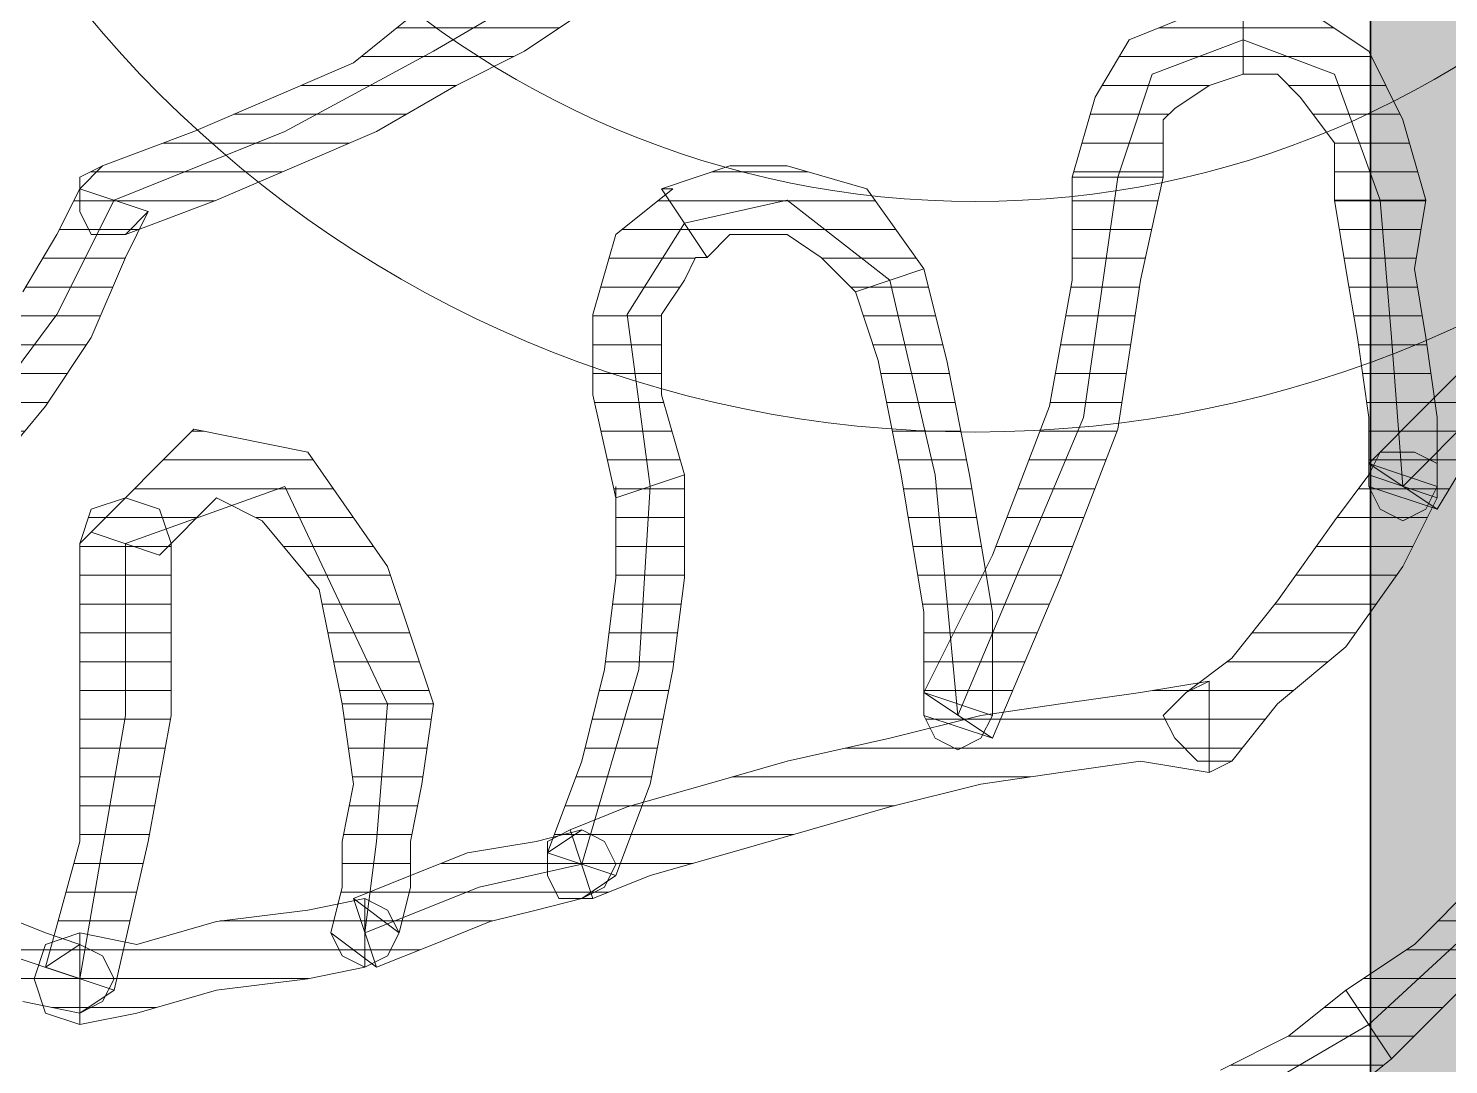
# Model space of a CAD drawing. Header units: centimetres. Extents: x 54005 to 61405, y 90310 to 94744.
# Drawn here: x 56534.83 to 56540.99, y 91810.22 to 91814.72 of the extents above; entities that cross this region are included whole.
import ezdxf

# ---------------------------------------------------------------- set-up
doc = ezdxf.new("R2010")
doc.units = ezdxf.units.CM
doc.header["$LTSCALE"] = 25
doc.linetypes.add('DASHDOT2', pattern=[0.5, 0.25, -0.125, 0, -0.125])
doc.layers.get('0').update_dxf_attribs({"lineweight": 0})
doc.layers.add('BA_axis', color=5, linetype='DASHDOT2')
doc.layers.add('OC-Mutfak_Ekipman', color=252, linetype='Continuous')
pattern_1 = [(360, (-5108.51305, -673.59423), (1e-16, 0.125), [25])]

# ---------------------------------------------------------------- blocks, each defined once
blk = doc.blocks.new('salatabar')
at = {"layer": 'OC-Mutfak_Ekipman'}
h = blk.add_hatch(color=256, dxfattribs=at)
h.dxf.hatch_style = 1
h.paths.add_polyline_path([(93530.0331, -81107.4937, 0.414212), (93531.0331, -81108.4938, 0.41421), (93532.0331, -81107.4939), (93532.0447, -80959.4939, 0.414217), (93531.0448, -80958.4938, 0.414216), (93530.0447, -80959.4937)])
h.paths.add_polyline_path([(93522.0331, -81107.4932, 0.414217), (93523.0331, -81108.4933, 0.414216), (93524.0331, -81107.4933), (93524.0447, -80959.4933, 0.414212), (93523.0448, -80958.4933, 0.41421), (93522.0447, -80959.4932)])
h.paths.add_polyline_path([(93514.0331, -81107.4927, 0.414217), (93515.0331, -81108.4927, 0.41421), (93516.0331, -81107.4928), (93516.0447, -80959.4928, 0.414217), (93515.0448, -80958.4927, 0.41421), (93514.0447, -80959.4927)])
h.paths.add_polyline_path([(93508.0447, -80959.4923, 0.414217), (93507.0448, -80958.4922, 0.41421), (93506.0447, -80959.4921), (93506.0331, -81107.4921, 0.414217), (93507.0331, -81108.4922, 0.41421), (93508.0331, -81107.4923)])
h.paths.add_polyline_path([(93498.0331, -81107.4916, 0.414217), (93499.0331, -81108.4917, 0.41421), (93500.0331, -81107.4918), (93500.0447, -80959.4918, 0.414217), (93499.0448, -80958.4917, 0.41421), (93498.0447, -80959.4916)])
for p, q in [((93508.0447, -80959.4923), (93508.0331, -81107.4923)), ((93508.0331, -81107.4923), (93508.0447, -80959.4923))]:
    blk.add_line(p, q, dxfattribs=at)
blk = doc.blocks.new('by')
at = {"ltscale": 30}
h = blk.add_hatch(dxfattribs=at)
h.set_pattern_fill('DC_LINES', color=256, scale=0.1, style=0)
h.set_pattern_definition(pattern_1)
edge = h.paths.add_edge_path(flags=0)
edge.add_line((6359.6404, 2244.8748), (6359.5905, 2244.8748))
edge.add_line((6359.5905, 2244.8748), (6359.3933, 2244.7258))
edge.add_line((6359.3933, 2244.7258), (6359.2448, 2244.6265))
edge.add_line((6359.2448, 2244.6265), (6358.8982, 2244.4279))
edge.add_line((6358.8982, 2244.4279), (6358.5525, 2244.2788))
edge.add_line((6358.5525, 2244.2788), (6358.2058, 2244.0802))
edge.add_line((6358.2058, 2244.0802), (6357.8591, 2243.8814))
edge.add_line((6357.8591, 2243.8814), (6357.5622, 2243.7324))
edge.add_line((6357.5622, 2243.7324), (6357.3152, 2243.5337))
edge.add_line((6357.3152, 2243.5337), (6357.1169, 2243.8317))
edge.add_line((6357.1169, 2243.8317), (6357.365, 2244.0304))
edge.add_line((6357.365, 2244.0304), (6357.7605, 2244.1795))
edge.add_line((6357.7605, 2244.1795), (6358.1072, 2244.3781))
edge.add_line((6358.1072, 2244.3781), (6358.4529, 2244.5769))
edge.add_line((6358.4529, 2244.5769), (6358.7995, 2244.7258))
edge.add_line((6358.7995, 2244.7258), (6359.0466, 2244.9246))
edge.add_line((6359.0466, 2244.9246), (6359.2937, 2245.0239))
edge.add_line((6359.2937, 2245.0239), (6359.3933, 2245.0736))
edge.add_line((6359.3933, 2245.0736), (6359.3435, 2245.0736))
h = blk.add_hatch(dxfattribs=at)
h.set_pattern_fill('DC_LINES', color=256, scale=0.1, style=0)
h.set_pattern_definition(pattern_1)
edge = h.paths.add_edge_path(flags=0)
edge.add_line((6357.3152, 2243.5337), (6357.0183, 2243.335))
edge.add_line((6357.0183, 2243.335), (6356.7214, 2243.0369))
edge.add_line((6356.7214, 2243.0369), (6356.4245, 2242.6395))
edge.add_line((6356.4245, 2242.6395), (6356.0779, 2242.2422))
edge.add_line((6356.0779, 2242.2422), (6355.7322, 2241.8447))
edge.add_line((6355.7322, 2241.8447), (6355.3855, 2241.497))
edge.add_line((6355.3855, 2241.497), (6355.1384, 2241.2487))
edge.add_line((6355.1384, 2241.2487), (6354.99, 2241.0499))
edge.add_line((6354.99, 2241.0499), (6354.7917, 2241.348))
edge.add_line((6354.7917, 2241.348), (6354.9402, 2241.4473))
edge.add_line((6354.9402, 2241.4473), (6355.1872, 2241.6958))
edge.add_line((6355.1872, 2241.6958), (6355.4353, 2242.0435))
edge.add_line((6355.4353, 2242.0435), (6355.781, 2242.4409))
edge.add_line((6355.781, 2242.4409), (6356.1277, 2242.8383))
edge.add_line((6356.1277, 2242.8383), (6356.5232, 2243.2356))
edge.add_line((6356.5232, 2243.2356), (6356.82, 2243.5337))
edge.add_line((6356.82, 2243.5337), (6357.1169, 2243.8317))
h = blk.add_hatch(dxfattribs=at)
h.set_pattern_fill('DC_LINES', color=256, scale=0.1, style=0)
h.set_pattern_definition(pattern_1)
edge = h.paths.add_edge_path(flags=0)
edge.add_line((6361.57, 2243.4343), (6361.8171, 2243.484))
edge.add_line((6361.8171, 2243.484), (6362.2136, 2243.5337))
edge.add_line((6362.2136, 2243.5337), (6362.5593, 2243.6331))
edge.add_line((6362.5593, 2243.6331), (6362.8064, 2243.6827))
edge.add_line((6362.8064, 2243.6827), (6362.8064, 2243.2854))
edge.add_line((6362.8064, 2243.2854), (6362.5593, 2243.335))
edge.add_line((6362.5593, 2243.335), (6362.2136, 2243.2356))
edge.add_line((6362.2136, 2243.2356), (6361.8171, 2243.186))
edge.add_line((6361.8171, 2243.186), (6361.57, 2243.1362))
h = blk.add_hatch(dxfattribs=at)
h.set_pattern_fill('DC_LINES', color=256, scale=0.1, style=0)
h.set_pattern_definition(pattern_1)
edge = h.paths.add_edge_path(flags=0)
edge.add_line((6362.6579, 2243.5337), (6362.8064, 2243.6331))
edge.add_line((6362.8064, 2243.6331), (6363.0544, 2243.5833))
edge.add_line((6363.0544, 2243.5833), (6363.3015, 2243.484))
edge.add_line((6363.3015, 2243.484), (6363.4997, 2243.3847))
edge.add_line((6363.4997, 2243.3847), (6363.7468, 2243.2356))
edge.add_line((6363.7468, 2243.2356), (6363.6482, 2242.9376))
edge.add_line((6363.6482, 2242.9376), (6363.4001, 2243.0866))
edge.add_line((6363.4001, 2243.0866), (6363.2029, 2243.186))
edge.add_line((6363.2029, 2243.186), (6362.9548, 2243.2854))
edge.add_line((6362.9548, 2243.2854), (6362.8064, 2243.335))
edge.add_line((6362.8064, 2243.335), (6362.9548, 2243.4343))
edge.add_line((6362.9548, 2243.4343), (6362.8064, 2243.335))
edge.add_line((6362.8064, 2243.335), (6362.7077, 2243.3847))
edge.add_line((6362.7077, 2243.3847), (6362.6579, 2243.484))
edge.add_line((6362.6579, 2243.484), (6362.7077, 2243.5833))
edge.add_line((6362.7077, 2243.5833), (6362.8064, 2243.6331))
h = blk.add_hatch(dxfattribs=at)
h.set_pattern_fill('DC_LINES', color=256, scale=0.1, style=0)
h.set_pattern_definition(pattern_1)
edge = h.paths.add_edge_path(flags=0)
edge.add_line((6362.4607, 2241.6461), (6362.4109, 2241.5964))
edge.add_line((6362.4109, 2241.5964), (6362.4109, 2241.8944))
edge.add_line((6362.4109, 2241.8944), (6362.4109, 2242.3415))
edge.add_line((6362.4109, 2242.3415), (6362.5095, 2242.888))
edge.add_line((6362.5095, 2242.888), (6362.6579, 2243.5337))
edge.add_line((6362.6579, 2243.5337), (6362.9548, 2243.4343))
edge.add_line((6362.9548, 2243.4343), (6362.8064, 2242.888))
edge.add_line((6362.8064, 2242.888), (6362.8064, 2242.3415))
edge.add_line((6362.8064, 2242.3415), (6362.8064, 2241.8944))
edge.add_line((6362.8064, 2241.8944), (6362.8064, 2241.5964))
edge.add_line((6362.8064, 2241.5964), (6362.7575, 2241.5468))
edge.add_line((6362.7575, 2241.5468), (6362.8064, 2241.5964))
edge.add_line((6362.8064, 2241.5964), (6362.7575, 2241.4473))
edge.add_line((6362.7575, 2241.4473), (6362.6091, 2241.3977))
edge.add_line((6362.6091, 2241.3977), (6362.4607, 2241.4473))
edge.add_line((6362.4607, 2241.4473), (6362.4109, 2241.5964))
h = blk.add_hatch(dxfattribs=at)
h.set_pattern_fill('DC_LINES', color=256, scale=0.1, style=0)
h.set_pattern_definition(pattern_1)
edge = h.paths.add_edge_path(flags=0)
edge.add_line((6360.4812, 2243.0369), (6360.6296, 2243.1362))
edge.add_line((6360.6296, 2243.1362), (6360.8279, 2243.186))
edge.add_line((6360.8279, 2243.186), (6361.0261, 2243.2356))
edge.add_line((6361.0261, 2243.2356), (6361.2732, 2243.335))
edge.add_line((6361.2732, 2243.335), (6361.5202, 2243.4343))
edge.add_line((6361.5202, 2243.4343), (6361.6198, 2243.1362))
edge.add_line((6361.6198, 2243.1362), (6361.3718, 2243.0369))
edge.add_line((6361.3718, 2243.0369), (6361.1247, 2242.9376))
edge.add_line((6361.1247, 2242.9376), (6360.8279, 2242.888))
edge.add_line((6360.8279, 2242.888), (6360.6296, 2242.8383))
edge.add_line((6360.6296, 2242.8383), (6360.778, 2242.9376))
edge.add_line((6360.778, 2242.9376), (6360.6296, 2242.8383))
edge.add_line((6360.6296, 2242.8383), (6360.531, 2242.888))
edge.add_line((6360.531, 2242.888), (6360.4812, 2242.9873))
edge.add_line((6360.4812, 2242.9873), (6360.531, 2243.0866))
edge.add_line((6360.531, 2243.0866), (6360.6296, 2243.1362))
h = blk.add_hatch(dxfattribs=at)
h.set_pattern_fill('DC_LINES', color=256, scale=0.1, style=0)
h.set_pattern_definition(pattern_1)
edge = h.paths.add_edge_path(flags=0)
edge.add_line((6361.5202, 2243.4343), (6361.7185, 2243.2854))
edge.add_line((6361.7185, 2243.2854), (6361.6687, 2243.0866))
edge.add_line((6361.6687, 2243.0866), (6361.6687, 2242.888))
edge.add_line((6361.6687, 2242.888), (6361.6198, 2242.6395))
edge.add_line((6361.6198, 2242.6395), (6361.6687, 2242.2918))
edge.add_line((6361.6687, 2242.2918), (6361.2732, 2242.2918))
edge.add_line((6361.2732, 2242.2918), (6361.323, 2242.6395))
edge.add_line((6361.323, 2242.6395), (6361.3718, 2242.888))
edge.add_line((6361.3718, 2242.888), (6361.3718, 2243.0866))
edge.add_line((6361.3718, 2243.0866), (6361.4216, 2243.2854))
edge.add_line((6361.4216, 2243.2854), (6361.6198, 2243.1362))
edge.add_line((6361.6198, 2243.1362), (6361.4216, 2243.2854))
edge.add_line((6361.4216, 2243.2854), (6361.4714, 2243.3847))
edge.add_line((6361.4714, 2243.3847), (6361.57, 2243.4343))
edge.add_line((6361.57, 2243.4343), (6361.6687, 2243.3847))
edge.add_line((6361.6687, 2243.3847), (6361.7185, 2243.2854))
h = blk.add_hatch(dxfattribs=at)
h.set_pattern_fill('DC_LINES', color=256, scale=0.1, style=0)
h.set_pattern_definition(pattern_1)
edge = h.paths.add_edge_path(flags=0)
edge.add_line((6360.6794, 2242.8383), (6360.4323, 2242.7389))
edge.add_line((6360.4323, 2242.7389), (6360.0857, 2242.6395))
edge.add_line((6360.0857, 2242.6395), (6359.739, 2242.5402))
edge.add_line((6359.739, 2242.5402), (6359.2937, 2242.4409))
edge.add_line((6359.2937, 2242.4409), (6358.8982, 2242.3415))
edge.add_line((6358.8982, 2242.3415), (6358.5525, 2242.2918))
edge.add_line((6358.5525, 2242.2918), (6358.2058, 2242.2422))
edge.add_line((6358.2058, 2242.2422), (6357.9089, 2242.1925))
edge.add_line((6357.9089, 2242.1925), (6357.9089, 2242.5899))
edge.add_line((6357.9089, 2242.5899), (6358.2058, 2242.5402))
edge.add_line((6358.2058, 2242.5402), (6358.5525, 2242.5899))
edge.add_line((6358.5525, 2242.5899), (6358.8982, 2242.6395))
edge.add_line((6358.8982, 2242.6395), (6359.2937, 2242.7389))
edge.add_line((6359.2937, 2242.7389), (6359.6404, 2242.8383))
edge.add_line((6359.6404, 2242.8383), (6359.987, 2242.9376))
edge.add_line((6359.987, 2242.9376), (6360.3327, 2243.0369))
edge.add_line((6360.3327, 2243.0369), (6360.5808, 2243.1362))
h = blk.add_hatch(dxfattribs=at)
h.set_pattern_fill('DC_LINES', color=256, scale=0.1, style=0)
h.set_pattern_definition(pattern_1)
edge = h.paths.add_edge_path(flags=0)
edge.add_line((6360.1843, 2241.2984), (6360.1843, 2241.348))
edge.add_line((6360.1843, 2241.348), (6360.1843, 2241.7454))
edge.add_line((6360.1843, 2241.7454), (6360.2341, 2242.1428))
edge.add_line((6360.2341, 2242.1428), (6360.3327, 2242.6395))
edge.add_line((6360.3327, 2242.6395), (6360.4812, 2243.0369))
edge.add_line((6360.4812, 2243.0369), (6360.778, 2242.9376))
edge.add_line((6360.778, 2242.9376), (6360.6296, 2242.5402))
edge.add_line((6360.6296, 2242.5402), (6360.531, 2242.1428))
edge.add_line((6360.531, 2242.1428), (6360.4812, 2241.7454))
edge.add_line((6360.4812, 2241.7454), (6360.4812, 2241.348))
edge.add_line((6360.4812, 2241.348), (6360.4812, 2241.3977))
h = blk.add_hatch(dxfattribs=at)
h.set_pattern_fill('DC_LINES', color=256, scale=0.1, style=0)
h.set_pattern_definition(pattern_1)
edge = h.paths.add_edge_path(flags=0)
edge.add_line((6357.9089, 2242.1925), (6358.0075, 2242.2422))
edge.add_line((6358.0075, 2242.2422), (6357.8103, 2242.0932))
edge.add_line((6357.8103, 2242.0932), (6357.612, 2241.8447))
edge.add_line((6357.612, 2241.8447), (6357.365, 2241.497))
edge.add_line((6357.365, 2241.497), (6357.2165, 2241.2984))
edge.add_line((6357.2165, 2241.2984), (6356.9197, 2241.3977))
edge.add_line((6356.9197, 2241.3977), (6357.0681, 2241.6958))
edge.add_line((6357.0681, 2241.6958), (6357.3152, 2242.0435))
edge.add_line((6357.3152, 2242.0435), (6357.612, 2242.2918))
edge.add_line((6357.612, 2242.2918), (6357.8103, 2242.5402))
edge.add_line((6357.8103, 2242.5402), (6357.9089, 2242.5899))
edge.add_line((6357.9089, 2242.5899), (6357.8103, 2242.5402))
edge.add_line((6357.8103, 2242.5402), (6357.9587, 2242.5402))
edge.add_line((6357.9587, 2242.5402), (6358.0573, 2242.4409))
edge.add_line((6358.0573, 2242.4409), (6358.1072, 2242.3415))
edge.add_line((6358.1072, 2242.3415), (6358.0075, 2242.2422))
h = blk.add_hatch(dxfattribs=at)
h.set_pattern_fill('DC_LINES', color=256, scale=0.1, style=0)
h.set_pattern_definition(pattern_1)
edge = h.paths.add_edge_path(flags=0)
edge.add_line((6358.8484, 2242.4409), (6359.1452, 2242.3415))
edge.add_line((6359.1452, 2242.3415), (6359.1452, 2241.8944))
edge.add_line((6359.1452, 2241.8944), (6359.2448, 2241.2984))
edge.add_line((6359.2448, 2241.2984), (6359.3435, 2240.8016))
edge.add_line((6359.3435, 2240.8016), (6359.4421, 2240.5036))
edge.add_line((6359.4421, 2240.5036), (6359.1452, 2240.4043))
edge.add_line((6359.1452, 2240.4043), (6359.0466, 2240.8016))
edge.add_line((6359.0466, 2240.8016), (6358.948, 2241.2984))
edge.add_line((6358.948, 2241.2984), (6358.8484, 2241.8944))
edge.add_line((6358.8484, 2241.8944), (6358.8484, 2242.3415))
edge.add_line((6358.8484, 2242.3415), (6359.1452, 2242.2422))
edge.add_line((6359.1452, 2242.2422), (6358.8484, 2242.3415))
edge.add_line((6358.8484, 2242.3415), (6358.8982, 2242.4409))
edge.add_line((6358.8982, 2242.4409), (6358.9978, 2242.4906))
edge.add_line((6358.9978, 2242.4906), (6359.0964, 2242.4409))
edge.add_line((6359.0964, 2242.4409), (6359.1452, 2242.3415))
h = blk.add_hatch(dxfattribs=at)
h.set_pattern_fill('DC_LINES', color=256, scale=0.1, style=0)
h.set_pattern_definition(pattern_1)
edge = h.paths.add_edge_path(flags=0)
edge.add_line((6358.1072, 2240.0069), (6358.2058, 2240.4539))
edge.add_line((6358.2058, 2240.4539), (6358.3044, 2241.0997))
edge.add_line((6358.3044, 2241.0997), (6358.5525, 2241.7454))
edge.add_line((6358.5525, 2241.7454), (6358.8484, 2242.4409))
edge.add_line((6358.8484, 2242.4409), (6359.1452, 2242.2422))
edge.add_line((6359.1452, 2242.2422), (6358.8484, 2241.6461))
edge.add_line((6358.8484, 2241.6461), (6358.6013, 2241.0003))
edge.add_line((6358.6013, 2241.0003), (6358.5027, 2240.4539))
edge.add_line((6358.5027, 2240.4539), (6358.5027, 2240.0069))
h = blk.add_hatch(dxfattribs=at)
h.set_pattern_fill('DC_LINES', color=256, scale=0.1, style=0)
h.set_pattern_definition(pattern_1)
edge = h.paths.add_edge_path(flags=0)
edge.add_line((6364.489, 2242.3912), (6364.489, 2242.0932))
edge.add_line((6364.489, 2242.0932), (6364.2419, 2241.8944))
edge.add_line((6364.2419, 2241.8944), (6363.9939, 2241.6958))
edge.add_line((6363.9939, 2241.6958), (6363.697, 2241.4473))
edge.add_line((6363.697, 2241.4473), (6363.4997, 2241.0997))
edge.add_line((6363.4997, 2241.0997), (6363.2517, 2240.8016))
edge.add_line((6363.2517, 2240.8016), (6363.0544, 2240.5036))
edge.add_line((6363.0544, 2240.5036), (6362.906, 2240.2552))
edge.add_line((6362.906, 2240.2552), (6362.8064, 2240.0565))
edge.add_line((6362.8064, 2240.0565), (6362.5095, 2240.1558))
edge.add_line((6362.5095, 2240.1558), (6362.6091, 2240.3546))
edge.add_line((6362.6091, 2240.3546), (6362.7575, 2240.7023))
edge.add_line((6362.7575, 2240.7023), (6362.9548, 2241.0003))
edge.add_line((6362.9548, 2241.0003), (6363.2029, 2241.2984))
edge.add_line((6363.2029, 2241.2984), (6363.4997, 2241.6461))
edge.add_line((6363.4997, 2241.6461), (6363.7966, 2241.8944))
edge.add_line((6363.7966, 2241.8944), (6364.0437, 2242.1925))
edge.add_line((6364.0437, 2242.1925), (6364.3904, 2242.3912))
edge.add_line((6364.3904, 2242.3912), (6364.3904, 2242.0932))
edge.add_line((6364.3904, 2242.0932), (6364.3904, 2242.3912))
edge.add_line((6364.3904, 2242.3912), (6364.5388, 2242.3912))
edge.add_line((6364.5388, 2242.3912), (6364.5876, 2242.2918))
edge.add_line((6364.5876, 2242.2918), (6364.5876, 2242.1428))
edge.add_line((6364.5876, 2242.1428), (6364.489, 2242.0932))
h = blk.add_hatch(dxfattribs=at)
h.set_pattern_fill('DC_LINES', color=256, scale=0.1, style=0)
h.set_pattern_definition(pattern_1)
edge = h.paths.add_edge_path(flags=0)
edge.add_line((6361.6687, 2242.2918), (6361.7683, 2241.7951))
edge.add_line((6361.7683, 2241.7951), (6362.0154, 2241.497))
edge.add_line((6362.0154, 2241.497), (6362.2136, 2241.3977))
edge.add_line((6362.2136, 2241.3977), (6362.4607, 2241.6461))
edge.add_line((6362.4607, 2241.6461), (6362.7575, 2241.5468))
edge.add_line((6362.7575, 2241.5468), (6362.3122, 2241.0997))
edge.add_line((6362.3122, 2241.0997), (6361.8171, 2241.199))
edge.add_line((6361.8171, 2241.199), (6361.4714, 2241.6958))
edge.add_line((6361.4714, 2241.6958), (6361.2732, 2242.2918))
h = blk.add_hatch(dxfattribs=at)
h.set_pattern_fill('DC_LINES', color=256, scale=0.1, style=0)
h.set_pattern_definition(pattern_1)
edge = h.paths.add_edge_path(flags=0)
edge.add_line((6354.7917, 2240.3048), (6355.0886, 2240.3048))
edge.add_line((6355.0886, 2240.3048), (6355.3855, 2240.3546))
edge.add_line((6355.3855, 2240.3546), (6355.6325, 2240.4539))
edge.add_line((6355.6325, 2240.4539), (6355.9792, 2240.6029))
edge.add_line((6355.9792, 2240.6029), (6356.2263, 2240.8016))
edge.add_line((6356.2263, 2240.8016), (6356.5232, 2241.0499))
edge.add_line((6356.5232, 2241.0499), (6356.7712, 2241.199))
edge.add_line((6356.7712, 2241.199), (6356.9197, 2241.4473))
edge.add_line((6356.9197, 2241.4473), (6357.2165, 2241.2487))
edge.add_line((6357.2165, 2241.2487), (6356.9685, 2241.0003))
edge.add_line((6356.9685, 2241.0003), (6356.7214, 2240.7519))
edge.add_line((6356.7214, 2240.7519), (6356.4245, 2240.5036))
edge.add_line((6356.4245, 2240.5036), (6356.0779, 2240.3048))
edge.add_line((6356.0779, 2240.3048), (6355.7322, 2240.1558))
edge.add_line((6355.7322, 2240.1558), (6355.3855, 2240.0565))
edge.add_line((6355.3855, 2240.0565), (6355.0886, 2240.0069))
edge.add_line((6355.0886, 2240.0069), (6354.7917, 2240.0069))
h = blk.add_hatch(dxfattribs=at)
h.set_pattern_fill('DC_LINES', color=256, scale=0.1, style=0)
h.set_pattern_definition(pattern_1)
edge = h.paths.add_edge_path(flags=0)
edge.add_line((6356.9197, 2241.4473), (6357.2165, 2241.348))
edge.add_line((6357.2165, 2241.348), (6357.2165, 2241.0499))
edge.add_line((6357.2165, 2241.0499), (6357.2654, 2240.7023))
edge.add_line((6357.2654, 2240.7023), (6357.3152, 2240.4043))
edge.add_line((6357.3152, 2240.4043), (6357.365, 2240.1062))
edge.add_line((6357.365, 2240.1062), (6356.9685, 2240.1062))
edge.add_line((6356.9685, 2240.1062), (6357.0183, 2240.4043))
edge.add_line((6357.0183, 2240.4043), (6356.9685, 2240.7023))
edge.add_line((6356.9685, 2240.7023), (6356.9197, 2241.0499))
edge.add_line((6356.9197, 2241.0499), (6356.9197, 2241.348))
edge.add_line((6356.9197, 2241.348), (6357.2165, 2241.2487))
edge.add_line((6357.2165, 2241.2487), (6356.9197, 2241.348))
edge.add_line((6356.9197, 2241.348), (6356.9685, 2241.4473))
edge.add_line((6356.9685, 2241.4473), (6357.0681, 2241.497))
edge.add_line((6357.0681, 2241.497), (6357.1667, 2241.4473))
edge.add_line((6357.1667, 2241.4473), (6357.2165, 2241.348))
h = blk.add_hatch(dxfattribs=at)
h.set_pattern_fill('DC_LINES', color=256, scale=0.1, style=0)
h.set_pattern_definition(pattern_1)
edge = h.paths.add_edge_path(flags=0)
edge.add_line((6357.2165, 2241.2984), (6357.1667, 2241.199))
edge.add_line((6357.1667, 2241.199), (6357.0183, 2241.199))
edge.add_line((6357.0183, 2241.199), (6356.9197, 2241.2487))
edge.add_line((6356.9197, 2241.2487), (6356.9197, 2241.3977))
h = blk.add_hatch(dxfattribs=at)
h.set_pattern_fill('DC_LINES', color=256, scale=0.1, style=0)
h.set_pattern_definition(pattern_1)
edge = h.paths.add_edge_path(flags=0)
edge.add_line((6360.0857, 2240.3546), (6360.1355, 2240.3546))
edge.add_line((6360.1355, 2240.3546), (6360.1843, 2240.4539))
edge.add_line((6360.1843, 2240.4539), (6360.2839, 2240.6029))
edge.add_line((6360.2839, 2240.6029), (6360.2839, 2240.9506))
edge.add_line((6360.2839, 2240.9506), (6360.1843, 2241.2984))
edge.add_line((6360.1843, 2241.2984), (6360.4812, 2241.3977))
edge.add_line((6360.4812, 2241.3977), (6360.5808, 2240.9506))
edge.add_line((6360.5808, 2240.9506), (6360.5808, 2240.6029))
edge.add_line((6360.5808, 2240.6029), (6360.4812, 2240.2552))
edge.add_line((6360.4812, 2240.2552), (6360.2341, 2240.0565))
edge.add_line((6360.2341, 2240.0565), (6360.2839, 2240.0565))
h = blk.add_hatch(dxfattribs=at)
h.set_pattern_fill('DC_LINES', color=256, scale=0.1, style=0)
h.set_pattern_definition(pattern_1)
edge = h.paths.add_edge_path(flags=0)
edge.add_line((6359.4421, 2240.5036), (6359.5905, 2240.3546))
edge.add_line((6359.5905, 2240.3546), (6359.739, 2240.2552))
edge.add_line((6359.739, 2240.2552), (6359.987, 2240.2552))
edge.add_line((6359.987, 2240.2552), (6360.0857, 2240.3546))
edge.add_line((6360.0857, 2240.3546), (6360.2839, 2240.0565))
edge.add_line((6360.2839, 2240.0565), (6359.987, 2239.9572))
edge.add_line((6359.987, 2239.9572), (6359.739, 2239.9572))
edge.add_line((6359.739, 2239.9572), (6359.3933, 2240.0565))
edge.add_line((6359.3933, 2240.0565), (6359.1452, 2240.4043))
h = blk.add_hatch(dxfattribs=at)
h.set_pattern_fill('DC_LINES', color=256, scale=0.1, style=0)
h.set_pattern_definition(pattern_1)
edge = h.paths.add_edge_path(flags=0)
edge.add_line((6362.8064, 2240.0565), (6362.7077, 2239.9572))
edge.add_line((6362.7077, 2239.9572), (6362.3122, 2239.8081))
edge.add_line((6362.3122, 2239.8081), (6361.9655, 2239.6591))
edge.add_line((6361.9655, 2239.6591), (6361.6198, 2239.5101))
edge.add_line((6361.6198, 2239.5101), (6361.3718, 2239.3114))
edge.add_line((6361.3718, 2239.3114), (6361.0749, 2239.1624))
edge.add_line((6361.0749, 2239.1624), (6360.778, 2238.9637))
edge.add_line((6360.778, 2238.9637), (6360.5808, 2238.8147))
edge.add_line((6360.5808, 2238.8147), (6360.3825, 2238.616))
edge.add_line((6360.3825, 2238.616), (6360.1843, 2238.8147))
edge.add_line((6360.1843, 2238.8147), (6360.3825, 2239.0133))
edge.add_line((6360.3825, 2239.0133), (6360.5808, 2239.2617))
edge.add_line((6360.5808, 2239.2617), (6360.8777, 2239.4604))
edge.add_line((6360.8777, 2239.4604), (6361.1745, 2239.6095))
edge.add_line((6361.1745, 2239.6095), (6361.5202, 2239.8081))
edge.add_line((6361.5202, 2239.8081), (6361.8669, 2239.9572))
edge.add_line((6361.8669, 2239.9572), (6362.2136, 2240.1062))
edge.add_line((6362.2136, 2240.1062), (6362.6091, 2240.2552))
edge.add_line((6362.6091, 2240.2552), (6362.5095, 2240.1558))
edge.add_line((6362.5095, 2240.1558), (6362.6091, 2240.2552))
edge.add_line((6362.6091, 2240.2552), (6362.7575, 2240.2552))
edge.add_line((6362.7575, 2240.2552), (6362.8064, 2240.1558))
edge.add_line((6362.8064, 2240.1558), (6362.8064, 2240.0069))
edge.add_line((6362.8064, 2240.0069), (6362.7077, 2239.9572))
h = blk.add_hatch(dxfattribs=at)
h.set_pattern_fill('DC_LINES', color=256, scale=0.1, style=0)
h.set_pattern_definition(pattern_1)
edge = h.paths.add_edge_path(flags=0)
edge.add_line((6357.365, 2240.1062), (6357.365, 2239.8577))
edge.add_line((6357.365, 2239.8577), (6357.5134, 2239.6591))
edge.add_line((6357.5134, 2239.6591), (6357.612, 2239.5598))
edge.add_line((6357.612, 2239.5598), (6357.7605, 2239.5598))
edge.add_line((6357.7605, 2239.5598), (6357.7605, 2239.2617))
edge.add_line((6357.7605, 2239.2617), (6357.5134, 2239.2617))
edge.add_line((6357.5134, 2239.2617), (6357.2165, 2239.4604))
edge.add_line((6357.2165, 2239.4604), (6357.0681, 2239.7584))
edge.add_line((6357.0681, 2239.7584), (6356.9685, 2240.1062))
h = blk.add_hatch(dxfattribs=at)
h.set_pattern_fill('DC_LINES', color=256, scale=0.1, style=0)
h.set_pattern_definition(pattern_1)
edge = h.paths.add_edge_path(flags=0)
edge.add_line((6357.7605, 2239.5598), (6357.9089, 2239.6095))
edge.add_line((6357.9089, 2239.6095), (6358.0573, 2239.7088))
edge.add_line((6358.0573, 2239.7088), (6358.1072, 2239.7584))
edge.add_line((6358.1072, 2239.7584), (6358.1072, 2240.0069))
edge.add_line((6358.1072, 2240.0069), (6358.5027, 2240.0069))
edge.add_line((6358.5027, 2240.0069), (6358.403, 2239.6591))
edge.add_line((6358.403, 2239.6591), (6358.2556, 2239.4108))
edge.add_line((6358.2556, 2239.4108), (6358.0075, 2239.3114))
edge.add_line((6358.0075, 2239.3114), (6357.7605, 2239.2617))
for p, q in [((6357.1169, 2243.8317, -4.5045), (6357.365, 2244.0304, -4.5045)), ((6357.2165, 2243.6827, -4.5045), (6357.8103, 2244.0304, -4.5045)), ((6357.8591, 2243.8814, -4.5045), (6357.5622, 2243.7324, -4.5045)), ((6356.82, 2243.5337, -4.5045), (6357.1169, 2243.8317, -4.5045)), ((6357.1169, 2243.8317, -4.5045), (6357.1169, 2243.8317, -4.5045)), ((6357.1169, 2243.8317, -4.5045), (6357.3152, 2243.5337, -4.5045)), ((6357.3152, 2243.5337, -4.5045), (6357.1169, 2243.8317, -4.5045)), ((6357.5622, 2243.7324, -4.5045), (6357.3152, 2243.5337, -4.5045)), ((6356.6228, 2243.1362, -4.5045), (6357.2165, 2243.6827, -4.5045)), ((6362.5593, 2243.6331, -4.5045), (6362.8064, 2243.6827, -4.5045)), ((6362.8064, 2243.6827, -4.5045), (6362.8064, 2243.2854, -4.5045)), ((6362.8064, 2243.6827, -4.5045), (6362.9548, 2243.6331, -4.5045)), ((6362.8064, 2243.2854, -4.5045), (6362.8064, 2243.6827, -4.5045)), ((6362.8064, 2243.6827, -4.5045), (6362.8064, 2243.6827, -4.5045)), ((6362.2136, 2243.5337, -4.5045), (6362.5593, 2243.6331, -4.5045)), ((6362.6579, 2243.5337, -4.5045), (6362.8064, 2243.6331, -4.5045)), ((6362.8064, 2243.6331, -4.5045), (6362.6579, 2243.5337, -4.5045)), ((6362.7077, 2243.5833, -4.5045), (6362.8064, 2243.6331, -4.5045)), ((6362.8064, 2243.6331, -4.5045), (6363.0544, 2243.5833, -4.5045)), ((6362.9548, 2243.6331, -4.5045), (6363.0046, 2243.484, -4.5045)), ((6362.6579, 2243.484, -4.5045), (6362.7077, 2243.5833, -4.5045)), ((6357.3152, 2243.5337, -4.5045), (6357.0183, 2243.335, -4.5045)), ((6357.3152, 2243.5337, -4.5045), (6357.3152, 2243.5337, -4.5045)), ((6357.3152, 2243.5337, -4.5045), (6357.3152, 2243.5337, -4.5045)), ((6361.57, 2243.4343, -4.5045), (6361.8171, 2243.484, -4.5045)), ((6361.8171, 2243.484, -4.5045), (6362.2136, 2243.5337, -4.5045)), ((6362.5095, 2242.888, -4.5045), (6362.6579, 2243.5337, -4.5045)), ((6362.8064, 2243.484, -4.5045), (6362.6091, 2242.3415, -4.5045)), ((6362.6579, 2243.5337, -4.5045), (6362.9548, 2243.4343, -4.5045)), ((6362.6579, 2243.5337, -4.5045), (6362.6579, 2243.5337, -4.5045)), ((6362.7077, 2243.3847, -4.5045), (6362.6579, 2243.484, -4.5045)), ((6363.2517, 2243.335, -4.5045), (6362.8064, 2243.484, -4.5045)), ((6363.0046, 2243.484, -4.5045), (6362.9548, 2243.335, -4.5045)), ((6361.2732, 2243.335, -4.5045), (6361.5202, 2243.4343, -4.5045)), ((6361.4714, 2243.3847, -4.5045), (6361.57, 2243.4343, -4.5045)), ((6361.4714, 2243.3847, -4.5045), (6361.57, 2243.4343, -4.5045)), ((6361.5202, 2243.4343, -4.5045), (6361.7185, 2243.2854, -4.5045)), ((6361.7185, 2243.2854, -4.5045), (6361.5202, 2243.4343, -4.5045)), ((6361.5202, 2243.4343, -4.5045), (6361.5202, 2243.4343, -4.5045)), ((6361.5202, 2243.4343, -4.5045), (6361.6198, 2243.1362, -4.5045)), ((6361.57, 2243.4343, -4.5045), (6361.6687, 2243.3847, -4.5045)), ((6361.57, 2243.1362, -4.5045), (6361.57, 2243.4343, -4.5045)), ((6361.57, 2243.4343, -4.5045), (6361.57, 2243.4343, -4.5045)), ((6361.57, 2243.4343, -4.5045), (6361.57, 2243.1362, -4.5045)), ((6362.9548, 2243.4343, -4.5045), (6362.8064, 2242.888, -4.5045)), ((6362.8064, 2243.335, -4.5045), (6362.9548, 2243.4343, -4.5045)), ((6362.9548, 2243.4343, -4.5045), (6362.8064, 2243.335, -4.5045)), ((6361.4216, 2243.2854, -4.5045), (6361.4714, 2243.3847, -4.5045)), ((6361.4216, 2243.2854, -4.5045), (6361.4714, 2243.3847, -4.5045)), ((6361.6687, 2243.3847, -4.5045), (6361.7185, 2243.2854, -4.5045)), ((6362.8064, 2243.335, -4.5045), (6362.7077, 2243.3847, -4.5045)), ((6357.0183, 2243.335, -4.5045), (6356.7214, 2243.0369, -4.5045)), ((6361.0261, 2243.2356, -4.5045), (6361.2732, 2243.335, -4.5045)), ((6362.5593, 2243.335, -4.5045), (6362.2136, 2243.2356, -4.5045)), ((6362.8064, 2243.2854, -4.5045), (6362.5593, 2243.335, -4.5045)), ((6362.9548, 2243.2854, -4.5045), (6362.8064, 2243.335, -4.5045)), ((6362.9548, 2243.335, -4.5045), (6362.8064, 2243.2854, -4.5045)), ((6360.8279, 2243.186, -4.5045), (6361.0261, 2243.2356, -4.5045)), ((6361.57, 2243.2854, -4.5045), (6361.0749, 2243.0866, -4.5045)), ((6361.3718, 2243.0866, -4.5045), (6361.4216, 2243.2854, -4.5045)), ((6361.4216, 2243.2854, -4.5045), (6361.6198, 2243.1362, -4.5045)), ((6361.6198, 2243.1362, -4.5045), (6361.4216, 2243.2854, -4.5045)), ((6361.4714, 2243.186, -4.5045), (6361.4216, 2243.2854, -4.5045)), ((6361.5202, 2242.888, -4.5045), (6361.57, 2243.2854, -4.5045)), ((6361.57, 2243.2854, -4.5045), (6361.57, 2243.2854, -4.5045)), ((6361.7185, 2243.2854, -4.5045), (6361.6687, 2243.0866, -4.5045)), ((6362.2136, 2243.2356, -4.5045), (6361.8171, 2243.186, -4.5045)), ((6363.2029, 2243.186, -4.5045), (6362.9548, 2243.2854, -4.5045)), ((6360.6296, 2243.1362, -4.5045), (6360.8279, 2243.186, -4.5045)), ((6361.57, 2243.1362, -4.5045), (6361.4714, 2243.186, -4.5045)), ((6361.8171, 2243.186, -4.5045), (6361.57, 2243.1362, -4.5045)), ((6360.3327, 2243.0369, -4.5045), (6360.5808, 2243.1362, -4.5045)), ((6360.4812, 2243.0369, -4.5045), (6360.6296, 2243.1362, -4.5045)), ((6360.6296, 2243.1362, -4.5045), (6360.4812, 2243.0369, -4.5045)), ((6360.531, 2243.0866, -4.5045), (6360.6296, 2243.1362, -4.5045)), ((6360.5808, 2243.1362, -4.5045), (6360.7292, 2243.1362, -4.5045)), ((6360.6794, 2242.8383, -4.5045), (6360.5808, 2243.1362, -4.5045)), ((6360.5808, 2243.1362, -4.5045), (6360.5808, 2243.1362, -4.5045)), ((6360.5808, 2243.1362, -4.5045), (6360.6794, 2242.8383, -4.5045)), ((6360.7292, 2243.1362, -4.5045), (6360.778, 2243.0369, -4.5045)), ((6361.6198, 2243.1362, -4.5045), (6361.3718, 2243.0369, -4.5045)), ((6361.57, 2243.1362, -4.5045), (6361.57, 2243.1362, -4.5045)), ((6360.4812, 2242.9873, -4.5045), (6360.531, 2243.0866, -4.5045)), ((6361.0749, 2243.0866, -4.5045), (6360.6296, 2242.9873, -4.5045)), ((6361.3718, 2242.888, -4.5045), (6361.3718, 2243.0866, -4.5045)), ((6361.6687, 2243.0866, -4.5045), (6361.6687, 2242.888, -4.5045)), ((6359.987, 2242.9376, -4.5045), (6360.3327, 2243.0369, -4.5045)), ((6360.3327, 2242.6395, -4.5045), (6360.4812, 2243.0369, -4.5045)), ((6360.6296, 2242.9873, -4.5045), (6360.3825, 2242.1428, -4.5045)), ((6360.4812, 2243.0369, -4.5045), (6360.778, 2242.9376, -4.5045)), ((6360.4812, 2243.0369, -4.5045), (6360.4812, 2243.0369, -4.5045)), ((6360.531, 2242.888, -4.5045), (6360.4812, 2242.9873, -4.5045)), ((6360.778, 2243.0369, -4.5045), (6360.778, 2242.888, -4.5045)), ((6361.3718, 2243.0369, -4.5045), (6361.1247, 2242.9376, -4.5045)), ((6359.6404, 2242.8383, -4.5045), (6359.987, 2242.9376, -4.5045)), ((6360.778, 2242.9376, -4.5045), (6360.6296, 2242.5402, -4.5045)), ((6360.6296, 2242.8383, -4.5045), (6360.778, 2242.9376, -4.5045)), ((6360.778, 2242.9376, -4.5045), (6360.6296, 2242.8383, -4.5045)), ((6361.1247, 2242.9376, -4.5045), (6360.8279, 2242.888, -4.5045)), ((6360.6296, 2242.8383, -4.5045), (6360.531, 2242.888, -4.5045)), ((6360.8279, 2242.888, -4.5045), (6360.6296, 2242.8383, -4.5045)), ((6360.778, 2242.888, -4.5045), (6360.6794, 2242.8383, -4.5045)), ((6361.323, 2242.6395, -4.5045), (6361.3718, 2242.888, -4.5045)), ((6361.4714, 2242.2918, -4.5045), (6361.5202, 2242.888, -4.5045)), ((6361.6687, 2242.888, -4.5045), (6361.6198, 2242.6395, -4.5045)), ((6362.4109, 2242.3415, -4.5045), (6362.5095, 2242.888, -4.5045)), ((6362.8064, 2242.888, -4.5045), (6362.8064, 2242.3415, -4.5045)), ((6359.2937, 2242.7389, -4.5045), (6359.6404, 2242.8383, -4.5045)), ((6360.6794, 2242.8383, -4.5045), (6360.4323, 2242.7389, -4.5045)), ((6360.6794, 2242.8383, -4.5045), (6360.6794, 2242.8383, -4.5045)), ((6358.8982, 2242.6395, -4.5045), (6359.2937, 2242.7389, -4.5045)), ((6360.4323, 2242.7389, -4.5045), (6360.0857, 2242.6395, -4.5045)), ((6358.5525, 2242.5899, -4.5045), (6358.8982, 2242.6395, -4.5045)), ((6360.0857, 2242.6395, -4.5045), (6359.739, 2242.5402, -4.5045)), ((6360.2341, 2242.1428, -4.5045), (6360.3327, 2242.6395, -4.5045)), ((6361.2732, 2242.2918, -4.5045), (6361.323, 2242.6395, -4.5045)), ((6361.6198, 2242.6395, -4.5045), (6361.6687, 2242.2918, -4.5045)), ((6357.8103, 2242.5402, -4.5045), (6357.9089, 2242.5899, -4.5045)), ((6357.9089, 2242.5899, -4.5045), (6357.8103, 2242.5402, -4.5045)), ((6357.9089, 2242.1925, -4.5045), (6357.9089, 2242.5899, -4.5045)), ((6357.9089, 2242.5899, -4.5045), (6358.2058, 2242.5402, -4.5045)), ((6358.2058, 2242.5402, -4.5045), (6358.5525, 2242.5899, -4.5045)), ((6357.612, 2242.2918, -4.5045), (6357.8103, 2242.5402, -4.5045)), ((6357.8103, 2242.5402, -4.5045), (6357.9587, 2242.5402, -4.5045)), ((6357.9587, 2242.5402, -4.5045), (6358.0573, 2242.4409, -4.5045)), ((6358.8982, 2242.4409, -4.5045), (6358.9978, 2242.4906, -4.5045)), ((6358.9978, 2242.4906, -4.5045), (6359.0964, 2242.4409, -4.5045)), ((6359.739, 2242.5402, -4.5045), (6359.2937, 2242.4409, -4.5045)), ((6360.6296, 2242.5402, -4.5045), (6360.531, 2242.1428, -4.5045)), ((6358.0573, 2242.4409, -4.5045), (6358.1072, 2242.3415, -4.5045)), ((6358.5525, 2241.7454, -4.5045), (6358.8484, 2242.4409, -4.5045)), ((6358.8484, 2242.4409, -4.5045), (6359.1452, 2242.3415, -4.5045)), ((6358.8484, 2242.3415, -4.5045), (6358.8982, 2242.4409, -4.5045)), ((6359.1452, 2242.3415, -4.5045), (6358.8484, 2242.4409, -4.5045)), ((6358.8484, 2242.4409, -4.5045), (6358.8484, 2242.4409, -4.5045)), ((6358.8484, 2242.4409, -4.5045), (6359.1452, 2242.2422, -4.5045)), ((6359.2937, 2242.4409, -4.5045), (6358.8982, 2242.3415, -4.5045)), ((6359.0964, 2242.4409, -4.5045), (6359.1452, 2242.3415, -4.5045)), ((6358.1072, 2242.3415, -4.5045), (6358.0075, 2242.2422, -4.5045)), ((6358.9978, 2242.3415, -4.5045), (6358.4529, 2241.0499, -4.5045)), ((6358.8982, 2242.3415, -4.5045), (6358.5525, 2242.2918, -4.5045)), ((6358.8484, 2241.8944, -4.5045), (6358.8484, 2242.3415, -4.5045)), ((6358.8484, 2242.3415, -4.5045), (6359.1452, 2242.2422, -4.5045)), ((6359.1452, 2242.2422, -4.5045), (6358.8484, 2242.3415, -4.5045)), ((6359.0964, 2241.2984, -4.5045), (6358.9978, 2242.3415, -4.5045)), ((6359.1452, 2242.3415, -4.5045), (6359.1452, 2241.8944, -4.5045)), ((6362.4109, 2241.8944, -4.5045), (6362.4109, 2242.3415, -4.5045)), ((6362.6091, 2242.3415, -4.5045), (6362.6091, 2241.5964, -4.5045)), ((6362.8064, 2242.3415, -4.5045), (6362.8064, 2241.8944, -4.5045)), ((6357.3152, 2242.0435, -4.5045), (6357.612, 2242.2918, -4.5045)), ((6358.5525, 2242.2918, -4.5045), (6358.2058, 2242.2422, -4.5045)), ((6361.4714, 2241.6958, -4.5045), (6361.2732, 2242.2918, -4.5045)), ((6361.2732, 2242.2918, -4.5045), (6361.2732, 2242.2918, -4.5045)), ((6361.2732, 2242.2918, -4.5045), (6361.6687, 2242.2918, -4.5045)), ((6361.6687, 2242.2918, -4.5045), (6361.2732, 2242.2918, -4.5045)), ((6361.9167, 2241.348, -4.5045), (6361.4714, 2242.2918, -4.5045)), ((6361.6687, 2242.2918, -4.5045), (6361.6687, 2242.2918, -4.5045)), ((6361.6687, 2242.2918, -4.5045), (6361.7683, 2241.7951, -4.5045)), ((6361.6687, 2242.2918, -4.5045), (6361.6687, 2242.2918, -4.5045)), ((6358.0075, 2242.2422, -4.5045), (6357.8103, 2242.0932, -4.5045)), ((6358.2058, 2242.2422, -4.5045), (6357.9089, 2242.1925, -4.5045)), ((6357.9089, 2242.1925, -4.5045), (6358.0075, 2242.2422, -4.5045)), ((6358.0075, 2242.2422, -4.5045), (6357.9089, 2242.1925, -4.5045)), ((6357.9089, 2242.1925, -4.5045), (6357.9089, 2242.1925, -4.5045)), ((6359.1452, 2242.2422, -4.5045), (6358.8484, 2241.6461, -4.5045)), ((6360.1843, 2241.7454, -4.5045), (6360.2341, 2242.1428, -4.5045)), ((6360.3825, 2242.1428, -4.5045), (6360.3327, 2241.348, -4.5045)), ((6360.531, 2242.1428, -4.5045), (6360.4812, 2241.7454, -4.5045)), ((6357.8103, 2242.0932, -4.5045), (6357.612, 2241.8447, -4.5045)), ((6357.0681, 2241.6958, -4.5045), (6357.3152, 2242.0435, -4.5045)), ((6358.948, 2241.2984, -4.5045), (6358.8484, 2241.8944, -4.5045)), ((6359.1452, 2241.8944, -4.5045), (6359.2448, 2241.2984, -4.5045)), ((6362.4109, 2241.5964, -4.5045), (6362.4109, 2241.8944, -4.5045)), ((6362.8064, 2241.8944, -4.5045), (6362.8064, 2241.5964, -4.5045)), ((6357.612, 2241.8447, -4.5045), (6357.365, 2241.497, -4.5045)), ((6361.7683, 2241.7951, -4.5045), (6362.0154, 2241.497, -4.5045)), ((6356.9197, 2241.3977, -4.5045), (6357.0681, 2241.6958, -4.5045)), ((6358.3044, 2241.0997, -4.5045), (6358.5525, 2241.7454, -4.5045)), ((6360.1843, 2241.348, -4.5045), (6360.1843, 2241.7454, -4.5045)), ((6360.4812, 2241.7454, -4.5045), (6360.4812, 2241.348, -4.5045)), ((6361.8171, 2241.199, -4.5045), (6361.4714, 2241.6958, -4.5045)), ((6358.8484, 2241.6461, -4.5045), (6358.6013, 2241.0003, -4.5045)), ((6362.2136, 2241.3977, -4.5045), (6362.4607, 2241.6461, -4.5045)), ((6362.4607, 2241.6461, -4.5045), (6362.4109, 2241.5964, -4.5045)), ((6362.4109, 2241.5964, -4.5045), (6362.4607, 2241.6461, -4.5045)), ((6362.4607, 2241.6461, -4.5045), (6362.7575, 2241.5468, -4.5045)), ((6362.4607, 2241.6461, -4.5045), (6362.4607, 2241.6461, -4.5045)), ((6362.6091, 2241.5964, -4.5045), (6361.9167, 2241.348, -4.5045)), ((6362.4607, 2241.4473, -4.5045), (6362.4109, 2241.5964, -4.5045)), ((6362.8064, 2241.5964, -4.5045), (6362.7575, 2241.5468, -4.5045)), ((6362.7575, 2241.5468, -4.5045), (6362.8064, 2241.5964, -4.5045)), ((6362.8064, 2241.5964, -4.5045), (6362.7575, 2241.4473, -4.5045)), ((6362.7575, 2241.5468, -4.5045), (6362.3122, 2241.0997, -4.5045)), ((6356.7712, 2241.199, -4.5045), (6356.9197, 2241.4473, -4.5045)), ((6356.9197, 2241.4473, -4.5045), (6357.2165, 2241.348, -4.5045)), ((6356.9197, 2241.348, -4.5045), (6356.9685, 2241.4473, -4.5045)), ((6357.2165, 2241.348, -4.5045), (6356.9197, 2241.4473, -4.5045)), ((6356.9197, 2241.4473, -4.5045), (6356.9197, 2241.4473, -4.5045)), ((6356.9197, 2241.4473, -4.5045), (6357.2165, 2241.2487, -4.5045)), ((6356.9685, 2241.4473, -4.5045), (6357.0681, 2241.497, -4.5045)), ((6357.0681, 2241.497, -4.5045), (6357.1667, 2241.4473, -4.5045)), ((6357.1667, 2241.4473, -4.5045), (6357.2165, 2241.348, -4.5045)), ((6357.365, 2241.497, -4.5045), (6357.2165, 2241.2984, -4.5045)), ((6362.0154, 2241.497, -4.5045), (6362.2136, 2241.3977, -4.5045)), ((6362.6091, 2241.3977, -4.5045), (6362.4607, 2241.4473, -4.5045)), ((6362.7575, 2241.4473, -4.5045), (6362.6091, 2241.3977, -4.5045)), ((6357.2165, 2241.2984, -4.5045), (6356.9197, 2241.3977, -4.5045)), ((6356.9197, 2241.2487, -4.5045), (6356.9197, 2241.3977, -4.5045)), ((6356.9197, 2241.3977, -4.5045), (6357.2165, 2241.2984, -4.5045)), ((6360.4812, 2241.3977, -4.5045), (6360.1843, 2241.2984, -4.5045)), ((6360.1843, 2241.2984, -4.5045), (6360.4812, 2241.3977, -4.5045)), ((6360.4812, 2241.348, -4.5045), (6360.4812, 2241.3977, -4.5045)), ((6360.4812, 2241.3977, -4.5045), (6360.5808, 2240.9506, -4.5045)), ((6357.0681, 2241.348, -4.5045), (6356.6228, 2240.901, -4.5045)), ((6356.9197, 2241.0499, -4.5045), (6356.9197, 2241.348, -4.5045)), ((6356.9197, 2241.348, -4.5045), (6357.2165, 2241.2487, -4.5045)), ((6357.2165, 2241.2487, -4.5045), (6356.9197, 2241.348, -4.5045)), ((6357.1169, 2240.7023, -4.5045), (6357.0681, 2241.348, -4.5045)), ((6357.2165, 2241.348, -4.5045), (6357.2165, 2241.0499, -4.5045)), ((6360.1843, 2241.2984, -4.5045), (6360.1843, 2241.348, -4.5045)), ((6360.3327, 2241.348, -4.5045), (6360.4323, 2240.6029, -4.5045)), ((6357.2165, 2241.2984, -4.5045), (6357.1667, 2241.199, -4.5045)), ((6357.2165, 2241.2984, -4.5045), (6357.2165, 2241.2984, -4.5045)), ((6359.0466, 2240.8016, -4.5045), (6358.948, 2241.2984, -4.5045)), ((6359.2937, 2240.4539, -4.5045), (6359.0964, 2241.2984, -4.5045)), ((6359.2448, 2241.2984, -4.5045), (6359.3435, 2240.8016, -4.5045)), ((6360.1843, 2241.2984, -4.5045), (6360.1843, 2241.2984, -4.5045)), ((6360.2839, 2240.9506, -4.5045), (6360.1843, 2241.2984, -4.5045)), ((6362.9548, 2241.0003, -4.5045), (6363.2029, 2241.2984, -4.5045)), ((6357.0183, 2241.199, -4.5045), (6356.9197, 2241.2487, -4.5045)), ((6357.2165, 2241.2487, -4.5045), (6356.9685, 2241.0003, -4.5045)), ((6357.1667, 2241.199, -4.5045), (6357.0183, 2241.199, -4.5045)), ((6362.3122, 2241.0997, -4.5045), (6361.8171, 2241.199, -4.5045)), ((6362.906, 2240.6029, -4.5045), (6363.3513, 2241.199, -4.5045)), ((6358.2058, 2240.4539, -4.5045), (6358.3044, 2241.0997, -4.5045)), ((6356.9685, 2240.7023, -4.5045), (6356.9197, 2241.0499, -4.5045)), ((6357.2165, 2241.0499, -4.5045), (6357.2654, 2240.7023, -4.5045)), ((6358.4529, 2241.0499, -4.5045), (6358.3044, 2240.0069, -4.5045)), ((6356.9685, 2241.0003, -4.5045), (6356.7214, 2240.7519, -4.5045)), ((6358.6013, 2241.0003, -4.5045), (6358.5027, 2240.4539, -4.5045)), ((6360.2839, 2240.6029, -4.5045), (6360.2839, 2240.9506, -4.5045)), ((6360.5808, 2240.9506, -4.5045), (6360.5808, 2240.6029, -4.5045)), ((6362.7575, 2240.7023, -4.5045), (6362.9548, 2241.0003, -4.5045)), ((6359.1452, 2240.4043, -4.5045), (6359.0466, 2240.8016, -4.5045)), ((6359.3435, 2240.8016, -4.5045), (6359.4421, 2240.5036, -4.5045)), ((6357.0183, 2240.4043, -4.5045), (6356.9685, 2240.7023, -4.5045)), ((6357.1667, 2240.1062, -4.5045), (6357.1169, 2240.7023, -4.5045)), ((6357.2654, 2240.7023, -4.5045), (6357.3152, 2240.4043, -4.5045)), ((6362.6091, 2240.3546, -4.5045), (6362.7575, 2240.7023, -4.5045)), ((6360.1843, 2240.4539, -4.5045), (6360.2839, 2240.6029, -4.5045)), ((6360.4323, 2240.6029, -4.5045), (6360.1843, 2240.2055, -4.5045)), ((6360.5808, 2240.6029, -4.5045), (6360.4812, 2240.2552, -4.5045)), ((6362.6579, 2240.1062, -4.5045), (6362.906, 2240.6029, -4.5045)), ((6359.4421, 2240.5036, -4.5045), (6359.1452, 2240.4043, -4.5045)), ((6359.1452, 2240.4043, -4.5045), (6359.4421, 2240.5036, -4.5045)), ((6359.4421, 2240.5036, -4.5045), (6359.4421, 2240.5036, -4.5045)), ((6359.4421, 2240.5036, -4.5045), (6359.5905, 2240.3546, -4.5045)), ((6359.4421, 2240.5036, -4.5045), (6359.4421, 2240.5036, -4.5045)), ((6363.0544, 2240.5036, -4.5045), (6362.906, 2240.2552, -4.5045)), ((6356.9685, 2240.1062, -4.5045), (6357.0183, 2240.4043, -4.5045)), ((6357.3152, 2240.4043, -4.5045), (6357.365, 2240.1062, -4.5045)), ((6358.1072, 2240.0069, -4.5045), (6358.2058, 2240.4539, -4.5045)), ((6358.5027, 2240.4539, -4.5045), (6358.5027, 2240.0069, -4.5045)), ((6359.3933, 2240.0565, -4.5045), (6359.1452, 2240.4043, -4.5045)), ((6359.1452, 2240.4043, -4.5045), (6359.1452, 2240.4043, -4.5045)), ((6359.739, 2240.1062, -4.5045), (6359.2937, 2240.4539, -4.5045)), ((6360.1355, 2240.3546, -4.5045), (6360.1843, 2240.4539, -4.5045)), ((6359.5905, 2240.3546, -4.5045), (6359.739, 2240.2552, -4.5045)), ((6359.987, 2240.2552, -4.5045), (6360.0857, 2240.3546, -4.5045)), ((6360.0857, 2240.3546, -4.5045), (6360.1355, 2240.3546, -4.5045)), ((6360.2839, 2240.0565, -4.5045), (6360.0857, 2240.3546, -4.5045)), ((6360.0857, 2240.3546, -4.5045), (6360.0857, 2240.3546, -4.5045)), ((6360.0857, 2240.3546, -4.5045), (6360.2839, 2240.0565, -4.5045)), ((6362.5095, 2240.1558, -4.5045), (6362.6091, 2240.3546, -4.5045)), ((6359.739, 2240.2552, -4.5045), (6359.987, 2240.2552, -4.5045)), ((6360.4812, 2240.2552, -4.5045), (6360.2341, 2240.0565, -4.5045)), ((6362.2136, 2240.1062, -4.5045), (6362.6091, 2240.2552, -4.5045)), ((6362.6091, 2240.2552, -4.5045), (6362.5095, 2240.1558, -4.5045)), ((6362.5095, 2240.1558, -4.5045), (6362.6091, 2240.2552, -4.5045)), ((6362.6091, 2240.2552, -4.5045), (6362.7575, 2240.2552, -4.5045)), ((6362.7575, 2240.2552, -4.5045), (6362.8064, 2240.1558, -4.5045)), ((6362.906, 2240.2552, -4.5045), (6362.8064, 2240.0565, -4.5045)), ((6360.1843, 2240.2055, -4.5045), (6359.739, 2240.1062, -4.5045)), ((6362.8064, 2240.0565, -4.5045), (6362.5095, 2240.1558, -4.5045)), ((6362.8064, 2240.1558, -4.5045), (6362.8064, 2240.0069, -4.5045)), ((6357.0681, 2239.7584, -4.5045), (6356.9685, 2240.1062, -4.5045)), ((6356.9685, 2240.1062, -4.5045), (6356.9685, 2240.1062, -4.5045)), ((6356.9685, 2240.1062, -4.5045), (6357.365, 2240.1062, -4.5045)), ((6357.365, 2240.1062, -4.5045), (6356.9685, 2240.1062, -4.5045)), ((6357.365, 2239.5598, -4.5045), (6357.1667, 2240.1062, -4.5045)), ((6357.365, 2240.1062, -4.5045), (6357.365, 2240.1062, -4.5045)), ((6357.365, 2240.1062, -4.5045), (6357.365, 2239.8577, -4.5045)), ((6357.365, 2240.1062, -4.5045), (6357.365, 2240.1062, -4.5045)), ((6361.8669, 2239.9572, -4.5045), (6362.2136, 2240.1062, -4.5045)), ((6361.9167, 2239.8081, -4.5045), (6362.6579, 2240.1062, -4.5045)), ((6359.739, 2239.9572, -4.5045), (6359.3933, 2240.0565, -4.5045)), ((6360.2839, 2240.0565, -4.5045), (6359.987, 2239.9572, -4.5045)), ((6360.2341, 2240.0565, -4.5045), (6360.2839, 2240.0565, -4.5045)), ((6362.8064, 2240.0565, -4.5045), (6362.7077, 2239.9572, -4.5045)), ((6362.7077, 2239.9572, -4.5045), (6362.8064, 2240.0565, -4.5045)), ((6362.8064, 2240.0565, -4.5045), (6362.8064, 2240.0565, -4.5045)), ((6358.1072, 2239.7584, -4.5045), (6358.1072, 2240.0069, -4.5045)), ((6358.1072, 2240.0069, -4.5045), (6358.5027, 2240.0069, -4.5045)), ((6358.1072, 2240.0069, -4.5045), (6358.1072, 2240.0069, -4.5045)), ((6358.5027, 2240.0069, -4.5045), (6358.1072, 2240.0069, -4.5045)), ((6358.1072, 2240.0069, -4.5045), (6358.1072, 2240.0069, -4.5045)), ((6358.3044, 2240.0069, -4.5045), (6358.156, 2239.5598, -4.5045)), ((6358.5027, 2240.0069, -4.5045), (6358.403, 2239.6591, -4.5045)), ((6358.5027, 2240.0069, -4.5045), (6358.5027, 2240.0069, -4.5045)), ((6362.8064, 2240.0069, -4.5045), (6362.7077, 2239.9572, -4.5045)), ((6359.987, 2239.9572, -4.5045), (6359.739, 2239.9572, -4.5045)), ((6361.5202, 2239.8081, -4.5045), (6361.8669, 2239.9572, -4.5045)), ((6362.7077, 2239.9572, -4.5045), (6362.3122, 2239.8081, -4.5045)), ((6357.365, 2239.8577, -4.5045), (6357.5134, 2239.6591, -4.5045)), ((6361.1745, 2239.6095, -4.5045), (6361.5202, 2239.8081, -4.5045)), ((6361.2732, 2239.4604, -4.5045), (6361.9167, 2239.8081, -4.5045)), ((6362.3122, 2239.8081, -4.5045), (6361.9655, 2239.6591, -4.5045)), ((6357.2165, 2239.4604, -4.5045), (6357.0681, 2239.7584, -4.5045)), ((6358.0573, 2239.7088, -4.5045), (6358.1072, 2239.7584, -4.5045)), ((6357.5134, 2239.6591, -4.5045), (6357.612, 2239.5598, -4.5045)), ((6357.9089, 2239.6095, -4.5045), (6358.0573, 2239.7088, -4.5045)), ((6358.403, 2239.6591, -4.5045), (6358.2556, 2239.4108, -4.5045)), ((6361.9655, 2239.6591, -4.5045), (6361.6198, 2239.5101, -4.5045)), ((6357.7605, 2239.5598, -4.5045), (6357.9089, 2239.6095, -4.5045)), ((6360.8777, 2239.4604, -4.5045), (6361.1745, 2239.6095, -4.5045)), ((6357.7605, 2239.4108, -4.5045), (6357.365, 2239.5598, -4.5045)), ((6357.612, 2239.5598, -4.5045), (6357.7605, 2239.5598, -4.5045)), ((6357.7605, 2239.5598, -4.5045), (6357.7605, 2239.5598, -4.5045)), ((6357.7605, 2239.2617, -4.5045), (6357.7605, 2239.5598, -4.5045)), ((6357.7605, 2239.5598, -4.5045), (6357.7605, 2239.5598, -4.5045)), ((6358.156, 2239.5598, -4.5045), (6357.7605, 2239.4108, -4.5045)), ((6357.7605, 2239.5598, -4.5045), (6357.7605, 2239.2617, -4.5045)), ((6361.6198, 2239.5101, -4.5045), (6361.3718, 2239.3114, -4.5045)), ((6357.5134, 2239.2617, -4.5045), (6357.2165, 2239.4604, -4.5045)), ((6358.2556, 2239.4108, -4.5045), (6358.0075, 2239.3114, -4.5045)), ((6360.5808, 2239.2617, -4.5045), (6360.8777, 2239.4604, -4.5045)), ((6360.6794, 2239.1127, -4.5045), (6361.2732, 2239.4604, -4.5045))]:
    blk.add_line(p, q, dxfattribs=at)
at = {"ltscale": 30, "elevation": -4.5045}
blk.add_lwpolyline([(6379.3575, 2199.3592), (6358.3575, 2199.3592, -0.414214), (6353.3575, 2204.3592), (6353.3575, 2241.3592, -0.414214), (6358.3575, 2246.3592), (6379.3575, 2246.3592, -0.414214), (6384.3575, 2241.3592), (6384.3575, 2204.3592, -0.414214)], format="xyb", close=True, dxfattribs=at)
at = {"ltscale": 30}
for radius in [5, 4]:
    blk.add_circle((6358.9233, 2236.1122, -4.5045), radius, dxfattribs=at)

msp = doc.modelspace()

# ---------------------------------------------------------------- block references
at = {"rotation": 180}
msp.add_blockref('by', (62897.8549, 94054.0779, 4.5045), dxfattribs=at)
at = {"layer": 'BA_axis', "linetype": 'ByBlock', "rotation": 180}
msp.add_blockref('salatabar', (150048.684, 10761.2009), dxfattribs=at)

doc.saveas('drawing.dxf')
